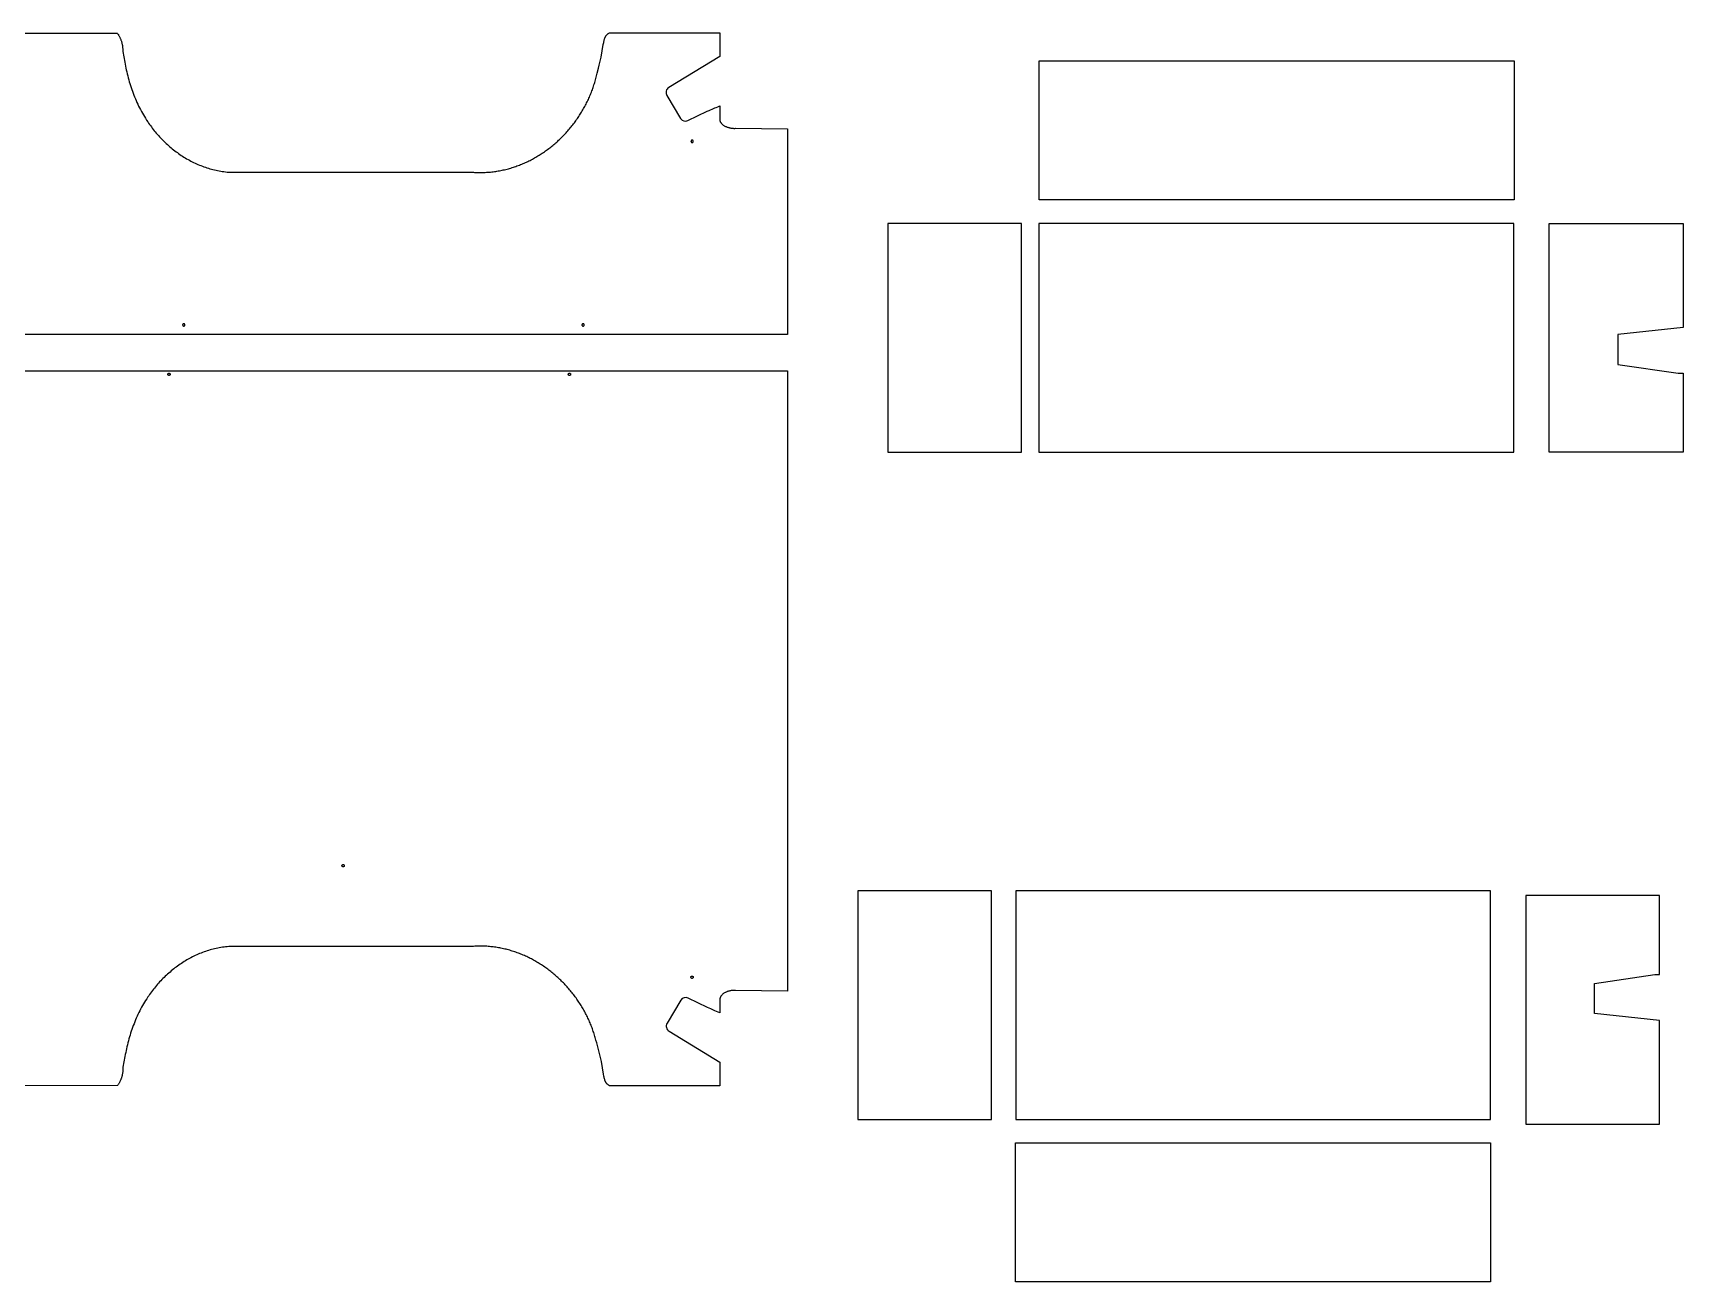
# Model space of a CAD drawing. Extents: x 361 to 5094, y -2215 to 5100.
# Drawn here: x 2280 to 5094, y -64 to 2066 of the extents above; entities that cross this region are included whole.
import ezdxf

# ---------------------------------------------------------------- set-up
doc = ezdxf.new("R2010")
doc.units = 0
doc.layers.add('Default Layer', color=1, linetype='CONTINUOUS')

msp = doc.modelspace()

# ---------------------------------------------------------------- linework, layer by layer
at = {"layer": 'Default Layer'}
for points in [[(1126.5, 2065.7), (2423.6, 2066.1), (2424.2, 2065.2), (2424.8, 2064.3), (2425.4, 2063.5), (2425.9, 2062.6), (2426.4, 2061.7), (2426.9, 2060.8), (2427.4, 2059.9), (2427.9, 2058.9), (2428.3, 2058), (2428.7, 2057), (2429.1, 2056.1), (2429.5, 2055.1), (2429.9, 2054.2), (2430.2, 2053.2), (2430.5, 2052.2), (2430.8, 2051.2), (2431.1, 2050.2), (2431.4, 2049.2), (2431.6, 2048.2), (2431.9, 2047.2), (2432.1, 2046.2), (2432.2, 2045.2), (2432.4, 2044.1), (2432.5, 2043.1), (2432.6, 2042.1), (2432.7, 2041), (2432.8, 2040), (2432.9, 2039), (2432.9, 2037.9), (2432.9, 2036.9), (2432.9, 2035.9), (2432.8, 2034.8), (2436.3, 2016.5), (2436.4, 2016.5), (2437, 2013.2), (2437.6, 2009.8), (2438.3, 2006.4), (2439, 2003.1), (2439.7, 1999.7), (2440.5, 1996.4), (2441.3, 1993.1), (2442.2, 1989.7), (2443.1, 1986.4), (2444, 1983.1), (2445, 1979.8), (2446, 1976.6), (2447.1, 1973.3), (2448.2, 1970.1), (2449.4, 1966.8), (2450.5, 1963.6), (2451.8, 1960.4), (2453, 1957.2), (2454.4, 1954.1), (2455.7, 1950.9), (2457.1, 1947.8), (2458.6, 1944.7), (2460, 1941.6), (2461.6, 1938.5), (2463.2, 1935.5), (2464.8, 1932.5), (2466.4, 1929.5), (2468.1, 1926.5), (2469.9, 1923.6), (2471.7, 1920.7), (2473.5, 1917.8), (2475.4, 1914.9), (2476.9, 1912.7), (2478.5, 1910.4), (2480, 1908.2), (2481.7, 1906), (2483.3, 1903.9), (2485, 1901.7), (2486.7, 1899.6), (2488.4, 1897.5), (2490.1, 1895.4), (2491.9, 1893.3), (2493.7, 1891.3), (2495.6, 1889.3), (2497.4, 1887.3), (2499.3, 1885.3), (2501.2, 1883.4), (2503.1, 1881.5), (2505.1, 1879.6), (2507.1, 1877.7), (2509.1, 1875.9), (2511.1, 1874.1), (2513.2, 1872.3), (2515.3, 1870.5), (2517.4, 1868.8), (2519.5, 1867.1), (2521.6, 1865.4), (2523.8, 1863.8), (2526, 1862.2), (2528.2, 1860.6), (2530.4, 1859.1), (2532.7, 1857.5), (2534.9, 1856.1), (2537.2, 1854.6), (2539.5, 1853.2), (2541.9, 1851.8), (2544.2, 1850.5), (2546.6, 1849.2), (2549, 1847.9), (2551.4, 1846.6), (2553.8, 1845.4), (2556.2, 1844.3), (2558.7, 1843.1), (2561.2, 1842.1), (2563.7, 1841), (2566.2, 1840), (2568.7, 1839), (2571.2, 1838.1), (2573.8, 1837.2), (2576.3, 1836.3), (2578.9, 1835.5), (2581.5, 1834.7), (2584.1, 1834), (2586.7, 1833.3), (2589.4, 1832.7), (2592, 1832.1), (2594.7, 1831.5), (2597.3, 1831), (2600, 1830.5), (2602.7, 1830.1), (2605.4, 1829.8), (2608.1, 1829.4), (2610.9, 1829.1), (2613.6, 1828.9), (2616.3, 1828.7), (2619.1, 1828.6), (2670.9, 1828.6), (3030.9, 1828.6), (3030.9, 1828.7), (3033.1, 1828.5), (3035.4, 1828.4), (3037.7, 1828.3), (3040, 1828.3), (3042.2, 1828.3), (3044.5, 1828.3), (3046.7, 1828.3), (3049, 1828.3), (3051.2, 1828.4), (3053.5, 1828.6), (3055.7, 1828.7), (3057.9, 1828.9), (3060.1, 1829.1), (3062.4, 1829.3), (3064.6, 1829.6), (3066.8, 1829.8), (3069, 1830.2), (3071.2, 1830.5), (3073.4, 1830.9), (3075.5, 1831.2), (3077.7, 1831.7), (3079.9, 1832.1), (3082, 1832.6), (3084.2, 1833.1), (3086.3, 1833.6), (3088.5, 1834.1), (3090.6, 1834.7), (3092.7, 1835.3), (3094.9, 1835.9), (3097, 1836.6), (3099.1, 1837.2), (3101.2, 1837.9), (3103.3, 1838.6), (3105.3, 1839.4), (3107.4, 1840.1), (3109.5, 1840.9), (3111.5, 1841.7), (3113.5, 1842.6), (3115.6, 1843.4), (3117.6, 1844.3), (3119.6, 1845.2), (3121.6, 1846.1), (3123.6, 1847.1), (3125.6, 1848), (3127.6, 1849), (3129.5, 1850), (3131.5, 1851.1), (3133.4, 1852.1), (3135.3, 1853.2), (3137.3, 1854.3), (3139.2, 1855.4), (3141.1, 1856.5), (3142.9, 1857.7), (3144.8, 1858.9), (3146.7, 1860.1), (3148.5, 1861.3), (3150.4, 1862.5), (3152.2, 1863.8), (3154, 1865), (3155.8, 1866.3), (3157.6, 1867.6), (3159.4, 1869), (3161.1, 1870.3), (3162.9, 1871.7), (3164.6, 1873.1), (3166.3, 1874.5), (3168, 1875.9), (3169.7, 1877.3), (3171.4, 1878.8), (3173, 1880.3), (3174.7, 1881.8), (3176.3, 1883.3), (3178, 1884.8), (3179.6, 1886.3), (3181.1, 1887.9), (3182.7, 1889.4), (3184.3, 1891), (3185.8, 1892.6), (3187.3, 1894.2), (3188.9, 1895.9), (3190.4, 1897.5), (3191.8, 1899.2), (3193.3, 1900.9), (3194.7, 1902.6), (3196.2, 1904.3), (3197.6, 1906), (3199, 1907.7), (3200.4, 1909.5), (3201.7, 1911.2), (3203.1, 1913), (3204.4, 1914.8), (3205.7, 1916.6), (3207, 1918.4), (3208.3, 1920.2), (3209.5, 1922), (3210.8, 1923.9), (3212, 1925.8), (3213.2, 1927.6), (3214.4, 1929.5), (3215.5, 1931.4), (3216.7, 1933.3), (3217.8, 1935.2), (3218.9, 1937.2), (3220, 1939.1), (3221, 1941.1), (3222.1, 1943), (3223.1, 1945), (3224.1, 1947), (3225.1, 1949), (3226.1, 1951), (3227, 1953), (3227.9, 1955), (3228.8, 1957), (3229.7, 1959.1), (3230.6, 1961.1), (3231.4, 1963.2), (3232.2, 1965.2), (3233, 1967.3), (3233.8, 1969.4), (3234.5, 1971.5), (3235.3, 1973.5), (3236, 1975.7), (3236.6, 1977.8), (3237.3, 1979.9), (3237.9, 1982), (3238.5, 1984.1), (3239.1, 1986.3), (3239.7, 1988.4), (3240.9, 1992.9), (3242.1, 1997.5), (3244.5, 2006.5), (3245.6, 2011.1), (3246.8, 2015.6), (3247.9, 2020.2), (3249, 2024.8), (3252.5, 2046.7), (3253.2, 2049.9), (3253.5, 2051.5), (3253.9, 2052.9), (3254.2, 2054.4), (3254.6, 2055.8), (3254.8, 2056.4), (3255.1, 2057.1), (3255.3, 2057.7), (3255.6, 2058.4), (3255.8, 2059), (3256.1, 2059.6), (3256.4, 2060.1), (3256.8, 2060.7), (3257.1, 2061.3), (3257.5, 2061.8), (3257.9, 2062.3), (3258.3, 2062.8), (3258.8, 2063.3), (3259.3, 2063.8), (3259.8, 2064.2), (3260.3, 2064.7), (3260.9, 2065.1), (3261.5, 2065.5), (3262.2, 2065.8), (3262.9, 2066.2), (3451.2, 2066.2), (3451.2, 2026.3), (3364.4, 1973.3, 0.415271), (3361, 1959.6), (3384.3, 1920.2), (3384.3, 1920.2, 0.371276), (3396.9, 1916.8), (3429.7, 1932.7), (3432.8, 1934), (3435.6, 1935.1), (3438, 1936.2), (3440.4, 1937.2), (3442.7, 1938.3), (3445.2, 1939.4), (3448, 1940.5), (3451.2, 1941.9), (3451.2, 1917.4), (3451.3, 1917), (3451.4, 1916.5), (3451.6, 1916.1), (3451.7, 1915.6), (3451.9, 1915.2), (3452.1, 1914.8), (3452.3, 1914.4), (3452.5, 1914), (3452.8, 1913.6), (3453, 1913.2), (3453.3, 1912.8), (3453.6, 1912.4), (3453.9, 1912.1), (3454.2, 1911.7), (3454.9, 1911), (3455.6, 1910.4), (3456.4, 1909.7), (3457.2, 1909.1), (3458, 1908.6), (3458.9, 1908), (3459.8, 1907.5), (3460.8, 1907), (3461.8, 1906.6), (3462.8, 1906.2), (3463.8, 1905.8), (3464.8, 1905.4), (3465.8, 1905.1), (3466.9, 1904.8), (3467.9, 1904.6), (3469, 1904.3), (3470, 1904.1), (3471.1, 1904), (3472.1, 1903.8), (3473.1, 1903.7), (3474.2, 1903.7), (3475.1, 1903.6), (3476.1, 1903.6), (3477, 1903.6), (3477.9, 1903.7), (3566.8, 1902.6), (3566.7, 1552), (3079.4, 1552), (2592.1, 1552), (2104.7, 1552)], [(2100.5, 1489.8), (2587.4, 1489.8), (3074.3, 1489.8), (3566.7, 1489.9), (3566.8, 432.3), (3566.8, 432.3), (3478.2, 433.4), (3477.3, 433.5), (3476.4, 433.5), (3475.4, 433.5), (3474.4, 433.5), (3473.4, 433.4), (3472.4, 433.3), (3471.4, 433.1), (3470.3, 433), (3469.3, 432.8), (3468.2, 432.5), (3467.2, 432.3), (3466.1, 432), (3465.1, 431.7), (3464, 431.3), (3463, 430.9), (3462, 430.5), (3461.1, 430.1), (3460.1, 429.6), (3459.2, 429.1), (3458.3, 428.5), (3457.5, 428), (3456.6, 427.4), (3455.9, 426.7), (3455.2, 426.1), (3454.5, 425.4), (3454.2, 425), (3453.9, 424.7), (3453.6, 424.3), (3453.3, 423.9), (3453, 423.5), (3452.8, 423.1), (3452.6, 422.7), (3452.4, 422.3), (3452.2, 421.9), (3452, 421.5), (3451.8, 421), (3451.7, 420.6), (3451.6, 420.1), (3451.5, 419.7), (3451.5, 395.2), (3448.3, 396.6), (3445.5, 397.7), (3443, 398.8), (3440.7, 399.9), (3438.3, 400.9), (3435.8, 402), (3433.1, 403.2), (3430, 404.4), (3397.2, 420.3, 0.371276), (3384.6, 416.9), (3361.2, 377.5, 0.415271), (3364.7, 363.8), (3451.5, 310.8), (3451.5, 270.9), (3263.1, 270.9), (3262.5, 271.3), (3261.8, 271.6), (3261.2, 272), (3260.6, 272.5), (3260.1, 272.9), (3259.6, 273.3), (3259.1, 273.8), (3258.6, 274.3), (3258.2, 274.8), (3257.8, 275.3), (3257.4, 275.8), (3257.1, 276.4), (3256.7, 277), (3256.4, 277.5), (3256.1, 278.1), (3255.9, 278.8), (3255.6, 279.4), (3255.4, 280), (3255.1, 280.7), (3254.9, 281.4), (3254.5, 282.7), (3254.1, 284.2), (3253.8, 285.7), (3253.5, 287.2), (3252.8, 290.4), (3249.2, 312.4), (3248.2, 316.9), (3247.1, 321.5), (3245.9, 326), (3244.7, 330.6), (3242.4, 339.6), (3241.2, 344.2), (3240, 348.7), (3239.4, 350.8), (3238.8, 353), (3238.2, 355.1), (3237.6, 357.2), (3236.9, 359.3), (3236.2, 361.5), (3235.5, 363.6), (3234.8, 365.7), (3234.1, 367.7), (3233.3, 369.8), (3232.5, 371.9), (3231.7, 373.9), (3230.8, 376), (3230, 378), (3229.1, 380.1), (3228.2, 382.1), (3227.3, 384.1), (3226.3, 386.1), (3225.4, 388.1), (3224.4, 390.1), (3223.4, 392.1), (3222.4, 394.1), (3221.3, 396), (3220.3, 398), (3219.2, 399.9), (3218.1, 401.9), (3216.9, 403.8), (3215.8, 405.7), (3214.6, 407.6), (3213.5, 409.5), (3212.3, 411.3), (3211, 413.2), (3209.8, 415.1), (3208.5, 416.9), (3207.3, 418.7), (3206, 420.5), (3204.7, 422.3), (3203.3, 424.1), (3202, 425.9), (3200.6, 427.7), (3199.3, 429.4), (3197.9, 431.1), (3196.5, 432.9), (3195, 434.6), (3193.6, 436.2), (3192.1, 437.9), (3190.6, 439.6), (3189.1, 441.2), (3187.6, 442.9), (3186.1, 444.5), (3184.6, 446.1), (3183, 447.7), (3181.4, 449.2), (3179.8, 450.8), (3178.2, 452.3), (3176.6, 453.8), (3175, 455.4), (3173.3, 456.8), (3171.7, 458.3), (3170, 459.8), (3168.3, 461.2), (3166.6, 462.6), (3164.9, 464), (3163.1, 465.4), (3161.4, 466.8), (3159.6, 468.1), (3157.9, 469.5), (3156.1, 470.8), (3154.3, 472.1), (3152.5, 473.3), (3150.6, 474.6), (3148.8, 475.8), (3147, 477), (3145.1, 478.2), (3143.2, 479.4), (3141.3, 480.6), (3139.4, 481.7), (3137.5, 482.8), (3135.6, 483.9), (3133.7, 485), (3131.8, 486), (3129.8, 487.1), (3127.8, 488.1), (3125.9, 489.1), (3123.9, 490), (3121.9, 491), (3119.9, 491.9), (3117.9, 492.8), (3115.9, 493.7), (3113.8, 494.5), (3111.8, 495.4), (3109.7, 496.2), (3107.7, 497), (3105.6, 497.7), (3103.5, 498.5), (3101.4, 499.2), (3099.4, 499.9), (3097.3, 500.6), (3095.1, 501.2), (3093, 501.8), (3090.9, 502.4), (3088.8, 503), (3086.6, 503.5), (3084.5, 504), (3082.3, 504.5), (3080.2, 505), (3078, 505.4), (3075.8, 505.9), (3073.6, 506.3), (3071.4, 506.6), (3069.3, 507), (3067.1, 507.3), (3064.8, 507.5), (3062.6, 507.8), (3060.4, 508), (3058.2, 508.2), (3056, 508.4), (3053.7, 508.6), (3051.5, 508.7), (3049.2, 508.8), (3047, 508.8), (3044.7, 508.9), (3042.5, 508.9), (3040.2, 508.8), (3038, 508.8), (3035.7, 508.7), (3033.4, 508.6), (3031.1, 508.4), (3031.1, 508.5), (2671.1, 508.5), (2619.4, 508.5), (2616.6, 508.4), (2613.9, 508.2), (2611.1, 508), (2608.4, 507.7), (2605.7, 507.4), (2603, 507), (2600.3, 506.6), (2597.6, 506.1), (2595, 505.6), (2592.3, 505), (2589.6, 504.4), (2587, 503.8), (2584.4, 503.1), (2581.8, 502.4), (2579.2, 501.6), (2576.6, 500.8), (2574.1, 499.9), (2571.5, 499), (2569, 498.1), (2566.4, 497.1), (2563.9, 496.1), (2561.5, 495.1), (2559, 494), (2556.5, 492.8), (2554.1, 491.7), (2551.7, 490.5), (2549.3, 489.2), (2546.9, 487.9), (2544.5, 486.6), (2542.2, 485.3), (2539.8, 483.9), (2537.5, 482.5), (2535.2, 481), (2532.9, 479.6), (2530.7, 478.1), (2528.5, 476.5), (2526.3, 474.9), (2524.1, 473.3), (2521.9, 471.7), (2519.8, 470), (2517.6, 468.3), (2515.5, 466.6), (2513.5, 464.8), (2511.4, 463), (2509.4, 461.2), (2507.4, 459.4), (2505.4, 457.5), (2503.4, 455.6), (2501.5, 453.7), (2499.6, 451.8), (2497.7, 449.8), (2495.8, 447.8), (2494, 445.8), (2492.2, 443.8), (2490.4, 441.7), (2488.7, 439.6), (2486.9, 437.5), (2485.2, 435.4), (2483.6, 433.2), (2481.9, 431.1), (2480.3, 428.9), (2478.7, 426.7), (2477.2, 424.4), (2475.7, 422.2), (2473.8, 419.3), (2471.9, 416.4), (2470.2, 413.5), (2468.4, 410.6), (2466.7, 407.6), (2465, 404.6), (2463.4, 401.6), (2461.9, 398.6), (2460.3, 395.5), (2458.8, 392.4), (2457.4, 389.3), (2456, 386.2), (2454.6, 383), (2453.3, 379.9), (2452.1, 376.7), (2450.8, 373.5), (2449.6, 370.3), (2448.5, 367), (2447.4, 363.8), (2446.3, 360.5), (2445.3, 357.3), (2444.3, 354), (2443.4, 350.7), (2442.5, 347.4), (2441.6, 344), (2440.8, 340.7), (2440, 337.4), (2439.2, 334), (2438.5, 330.7), (2437.9, 327.3), (2437.2, 323.9), (2436.6, 320.6), (2436.6, 320.6), (2433.1, 302.3), (2433.2, 301.2), (2433.2, 300.2), (2433.2, 299.2), (2433.1, 298.1), (2433.1, 297.1), (2433, 296.1), (2432.9, 295), (2432.8, 294), (2432.7, 293), (2432.5, 292), (2432.3, 290.9), (2432.1, 289.9), (2431.9, 288.9), (2431.7, 287.9), (2431.4, 286.9), (2431.1, 285.9), (2430.8, 284.9), (2430.5, 283.9), (2430.2, 283), (2429.8, 282), (2429.4, 281), (2429, 280.1), (2428.6, 279.1), (2428.1, 278.2), (2427.7, 277.3), (2427.2, 276.3), (2426.7, 275.4), (2426.2, 274.5), (2425.6, 273.6), (2425.1, 272.8), (2424.5, 271.9), (2423.9, 271), (1126.8, 270.9)]]:
    msp.add_lwpolyline(points, format="xyb", dxfattribs=at)
for points in [[(4805.9, 2018.5), (4805.9, 1781.5), (3995.9, 1781.5), (3995.9, 2018.5), (4805.9, 2018.5)], [(3406, 1881.4), (3406, 1881.6), (3406, 1881.8), (3405.9, 1882), (3405.9, 1882.2), (3405.8, 1882.4), (3405.7, 1882.5), (3405.6, 1882.7), (3405.4, 1882.8), (3405.3, 1883), (3405.1, 1883.1), (3405, 1883.2), (3404.8, 1883.3), (3404.6, 1883.3), (3404.4, 1883.4), (3404.2, 1883.4), (3404, 1883.4), (3403.8, 1883.4), (3403.6, 1883.4), (3403.4, 1883.3), (3403.2, 1883.3), (3403.1, 1883.2), (3402.9, 1883.1), (3402.8, 1883), (3402.6, 1882.8), (3402.5, 1882.7), (3402.4, 1882.5), (3402.3, 1882.4), (3402.2, 1882.2), (3402.1, 1882), (3402.1, 1881.8), (3402, 1881.6), (3402, 1881.4), (3402, 1881.2), (3402.1, 1881), (3402.1, 1880.8), (3402.2, 1880.6), (3402.3, 1880.5), (3402.4, 1880.3), (3402.5, 1880.2), (3402.6, 1880), (3402.8, 1879.9), (3402.9, 1879.8), (3403.1, 1879.7), (3403.2, 1879.6), (3403.4, 1879.5), (3403.6, 1879.5), (3403.8, 1879.4), (3404, 1879.4), (3404.2, 1879.4), (3404.4, 1879.5), (3404.6, 1879.5), (3404.8, 1879.6), (3405, 1879.7), (3405.1, 1879.8), (3405.3, 1879.9), (3405.4, 1880), (3405.6, 1880.2), (3405.7, 1880.3), (3405.8, 1880.5), (3405.9, 1880.6), (3405.9, 1880.8), (3406, 1881), (3406, 1881.2), (3406, 1881.4)], [(3965.7, 1741.5), (3737.7, 1741.5), (3737.7, 1351.5), (3965.7, 1351.5), (3965.7, 1741.5)], [(4805.6, 1741.1), (3995.6, 1741.1), (3995.6, 1351.1), (4805.6, 1351.1), (4805.6, 1741.1)], [(4866, 1741.1), (5094, 1741.1), (5094, 1564.1), (4983, 1552.1), (4983, 1501.1), (5086, 1486.1), (5094, 1486.1), (5094, 1351.1), (4866, 1351.1), (4866, 1741.1)], [(2539, 1568.4), (2539, 1568.6), (2539, 1568.8), (2538.9, 1569), (2538.9, 1569.2), (2538.8, 1569.4), (2538.7, 1569.5), (2538.6, 1569.7), (2538.4, 1569.8), (2538.3, 1570), (2538.1, 1570.1), (2538, 1570.2), (2537.8, 1570.3), (2537.6, 1570.3), (2537.4, 1570.4), (2537.2, 1570.4), (2537, 1570.4), (2536.8, 1570.4), (2536.6, 1570.4), (2536.4, 1570.3), (2536.2, 1570.3), (2536.1, 1570.2), (2535.9, 1570.1), (2535.8, 1570), (2535.6, 1569.8), (2535.5, 1569.7), (2535.4, 1569.5), (2535.3, 1569.4), (2535.2, 1569.2), (2535.1, 1569), (2535.1, 1568.8), (2535, 1568.6), (2535, 1568.4), (2535, 1568.2), (2535.1, 1568), (2535.1, 1567.8), (2535.2, 1567.6), (2535.3, 1567.5), (2535.4, 1567.3), (2535.5, 1567.2), (2535.6, 1567), (2535.8, 1566.9), (2535.9, 1566.8), (2536.1, 1566.7), (2536.2, 1566.6), (2536.4, 1566.5), (2536.6, 1566.5), (2536.8, 1566.4), (2537, 1566.4), (2537.2, 1566.4), (2537.4, 1566.5), (2537.6, 1566.5), (2537.8, 1566.6), (2538, 1566.7), (2538.1, 1566.8), (2538.3, 1566.9), (2538.4, 1567), (2538.6, 1567.2), (2538.7, 1567.3), (2538.8, 1567.5), (2538.9, 1567.6), (2538.9, 1567.8), (2539, 1568), (2539, 1568.2), (2539, 1568.4)], [(3220, 1568.4), (3220, 1568.6), (3220, 1568.8), (3219.9, 1569), (3219.9, 1569.2), (3219.8, 1569.4), (3219.7, 1569.5), (3219.6, 1569.7), (3219.4, 1569.8), (3219.3, 1570), (3219.1, 1570.1), (3219, 1570.2), (3218.8, 1570.3), (3218.6, 1570.3), (3218.4, 1570.4), (3218.2, 1570.4), (3218, 1570.4), (3217.8, 1570.4), (3217.6, 1570.4), (3217.4, 1570.3), (3217.2, 1570.3), (3217.1, 1570.2), (3216.9, 1570.1), (3216.8, 1570), (3216.6, 1569.8), (3216.5, 1569.7), (3216.4, 1569.5), (3216.3, 1569.4), (3216.2, 1569.2), (3216.1, 1569), (3216.1, 1568.8), (3216, 1568.6), (3216, 1568.4), (3216, 1568.2), (3216.1, 1568), (3216.1, 1567.8), (3216.2, 1567.6), (3216.3, 1567.5), (3216.4, 1567.3), (3216.5, 1567.2), (3216.6, 1567), (3216.8, 1566.9), (3216.9, 1566.8), (3217.1, 1566.7), (3217.2, 1566.6), (3217.4, 1566.5), (3217.6, 1566.5), (3217.8, 1566.4), (3218, 1566.4), (3218.2, 1566.4), (3218.4, 1566.5), (3218.6, 1566.5), (3218.8, 1566.6), (3219, 1566.7), (3219.1, 1566.8), (3219.3, 1566.9), (3219.4, 1567), (3219.6, 1567.2), (3219.7, 1567.3), (3219.8, 1567.5), (3219.9, 1567.6), (3219.9, 1567.8), (3220, 1568), (3220, 1568.2), (3220, 1568.4)], [(2509.8, 1484.1), (2509.8, 1484.3), (2509.8, 1484.5), (2509.9, 1484.7), (2509.9, 1484.9), (2510, 1485), (2510.1, 1485.2), (2510.2, 1485.3), (2510.4, 1485.5), (2510.5, 1485.6), (2510.7, 1485.7), (2510.8, 1485.8), (2511, 1485.9), (2511.2, 1486), (2511.4, 1486), (2511.6, 1486.1), (2511.8, 1486.1), (2512, 1486.1), (2512.2, 1486), (2512.4, 1486), (2512.6, 1485.9), (2512.7, 1485.8), (2512.9, 1485.7), (2513.1, 1485.6), (2513.2, 1485.5), (2513.3, 1485.3), (2513.4, 1485.2), (2513.5, 1485), (2513.6, 1484.9), (2513.7, 1484.7), (2513.7, 1484.5), (2513.8, 1484.3), (2513.8, 1484.1), (2513.8, 1483.9), (2513.7, 1483.7), (2513.7, 1483.5), (2513.6, 1483.3), (2513.5, 1483.1), (2513.4, 1483), (2513.3, 1482.8), (2513.2, 1482.7), (2513.1, 1482.5), (2512.9, 1482.4), (2512.7, 1482.3), (2512.6, 1482.2), (2512.4, 1482.2), (2512.2, 1482.1), (2512, 1482.1), (2511.8, 1482.1), (2511.6, 1482.1), (2511.4, 1482.1), (2511.2, 1482.2), (2511, 1482.2), (2510.8, 1482.3), (2510.7, 1482.4), (2510.5, 1482.5), (2510.4, 1482.7), (2510.2, 1482.8), (2510.1, 1483), (2510, 1483.1), (2509.9, 1483.3), (2509.9, 1483.5), (2509.8, 1483.7), (2509.8, 1483.9), (2509.8, 1484.1)], [(3192.8, 1484.1), (3192.8, 1484.3), (3192.8, 1484.5), (3192.9, 1484.7), (3192.9, 1484.9), (3193, 1485), (3193.1, 1485.2), (3193.2, 1485.3), (3193.4, 1485.5), (3193.5, 1485.6), (3193.7, 1485.7), (3193.8, 1485.8), (3194, 1485.9), (3194.2, 1486), (3194.4, 1486), (3194.6, 1486.1), (3194.8, 1486.1), (3195, 1486.1), (3195.2, 1486), (3195.4, 1486), (3195.6, 1485.9), (3195.7, 1485.8), (3195.9, 1485.7), (3196.1, 1485.6), (3196.2, 1485.5), (3196.3, 1485.3), (3196.4, 1485.2), (3196.5, 1485), (3196.6, 1484.9), (3196.7, 1484.7), (3196.7, 1484.5), (3196.8, 1484.3), (3196.8, 1484.1), (3196.8, 1483.9), (3196.7, 1483.7), (3196.7, 1483.5), (3196.6, 1483.3), (3196.5, 1483.1), (3196.4, 1483), (3196.3, 1482.8), (3196.2, 1482.7), (3196.1, 1482.5), (3195.9, 1482.4), (3195.7, 1482.3), (3195.6, 1482.2), (3195.4, 1482.2), (3195.2, 1482.1), (3195, 1482.1), (3194.8, 1482.1), (3194.6, 1482.1), (3194.4, 1482.1), (3194.2, 1482.2), (3194, 1482.2), (3193.8, 1482.3), (3193.7, 1482.4), (3193.5, 1482.5), (3193.4, 1482.7), (3193.2, 1482.8), (3193.1, 1483), (3193, 1483.1), (3192.9, 1483.3), (3192.9, 1483.5), (3192.8, 1483.7), (3192.8, 1483.9), (3192.8, 1484.1)], [(2806.8, 646.1), (2806.8, 646.3), (2806.8, 646.5), (2806.9, 646.7), (2806.9, 646.9), (2807, 647), (2807.1, 647.2), (2807.2, 647.3), (2807.4, 647.5), (2807.5, 647.6), (2807.7, 647.7), (2807.8, 647.8), (2808, 647.9), (2808.2, 648), (2808.4, 648), (2808.6, 648.1), (2808.8, 648.1), (2809, 648.1), (2809.2, 648), (2809.4, 648), (2809.6, 647.9), (2809.7, 647.8), (2809.9, 647.7), (2810.1, 647.6), (2810.2, 647.5), (2810.3, 647.3), (2810.4, 647.2), (2810.5, 647), (2810.6, 646.9), (2810.7, 646.7), (2810.7, 646.5), (2810.8, 646.3), (2810.8, 646.1), (2810.8, 645.9), (2810.7, 645.7), (2810.7, 645.5), (2810.6, 645.3), (2810.5, 645.1), (2810.4, 645), (2810.3, 644.8), (2810.2, 644.7), (2810.1, 644.5), (2809.9, 644.4), (2809.7, 644.3), (2809.6, 644.2), (2809.4, 644.2), (2809.2, 644.1), (2809, 644.1), (2808.8, 644.1), (2808.6, 644.1), (2808.4, 644.1), (2808.2, 644.2), (2808, 644.2), (2807.8, 644.3), (2807.7, 644.4), (2807.5, 644.5), (2807.4, 644.7), (2807.2, 644.8), (2807.1, 645), (2807, 645.1), (2806.9, 645.3), (2806.9, 645.5), (2806.8, 645.7), (2806.8, 645.9), (2806.8, 646.1)], [(3914.5, 603.5), (3686.5, 603.5), (3686.5, 213.5), (3914.5, 213.5), (3914.5, 603.5)], [(3955.9, 213.5), (4765.9, 213.5), (4765.9, 603.5), (3955.9, 603.5), (3955.9, 213.5)], [(4825.8, 205.3), (5053.8, 205.3), (5053.8, 382.3), (4942.8, 394.3), (4942.8, 445.3), (5045.8, 460.3), (5053.8, 460.3), (5053.8, 595.3), (4825.8, 595.3), (4825.8, 205.3)], [(3405.8, 456), (3405.8, 455.8), (3405.8, 455.6), (3405.7, 455.4), (3405.7, 455.2), (3405.6, 455), (3405.5, 454.9), (3405.4, 454.7), (3405.2, 454.6), (3405.1, 454.4), (3404.9, 454.3), (3404.8, 454.2), (3404.6, 454.1), (3404.4, 454.1), (3404.2, 454), (3404, 454), (3403.8, 454), (3403.6, 454), (3403.4, 454), (3403.2, 454.1), (3403, 454.1), (3402.9, 454.2), (3402.7, 454.3), (3402.6, 454.4), (3402.4, 454.6), (3402.3, 454.7), (3402.2, 454.9), (3402.1, 455), (3402, 455.2), (3401.9, 455.4), (3401.9, 455.6), (3401.8, 455.8), (3401.8, 456), (3401.8, 456.2), (3401.9, 456.4), (3401.9, 456.6), (3402, 456.8), (3402.1, 456.9), (3402.2, 457.1), (3402.3, 457.3), (3402.4, 457.4), (3402.6, 457.5), (3402.7, 457.6), (3402.9, 457.7), (3403, 457.8), (3403.2, 457.9), (3403.4, 457.9), (3403.6, 458), (3403.8, 458), (3404, 458), (3404.2, 457.9), (3404.4, 457.9), (3404.6, 457.8), (3404.8, 457.7), (3404.9, 457.6), (3405.1, 457.5), (3405.2, 457.4), (3405.4, 457.3), (3405.5, 457.1), (3405.6, 456.9), (3405.7, 456.8), (3405.7, 456.6), (3405.8, 456.4), (3405.8, 456.2), (3405.8, 456)], [(3955.6, -63.8), (3955.6, 173.2), (4765.6, 173.2), (4765.6, -63.8), (3955.6, -63.8)]]:
    msp.add_lwpolyline(points, close=True, dxfattribs=at)

doc.saveas('drawing.dxf')
